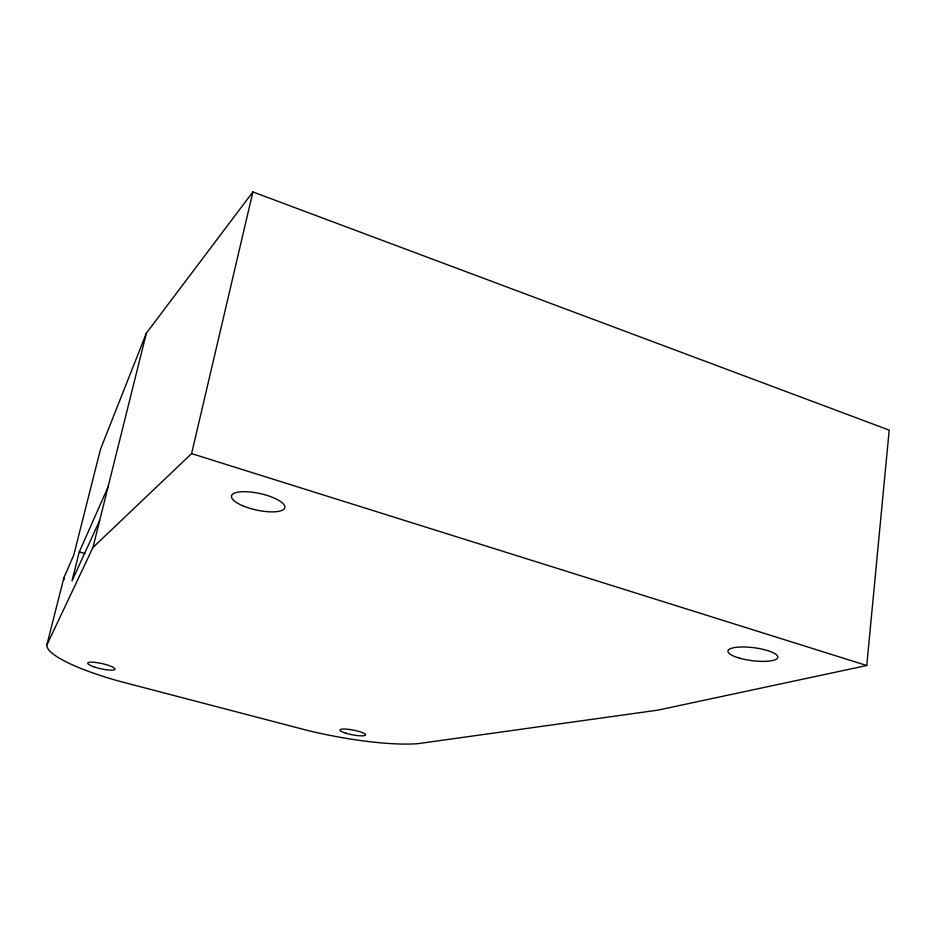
<?xml version="1.0" encoding="UTF-8"?>
<svg xmlns="http://www.w3.org/2000/svg" width="936" height="936" viewBox="0 0 936 936"><rect width="100%" height="100%" fill="white"/><g stroke="black" fill="none" stroke-linecap="round" stroke-linejoin="round"><path stroke-width="1.4" d="M866.759 665.519L889.2 430.127L252.895 191.927L146.367 333.157L100.48 449.339L73.792 554.966L63.835 577.98L46.8 645.173A108.833 21.282 12.4 0 0 119.34 681.232L307.675 730.478A104.914 19.995 11.1 0 0 418.228 743.617L657.856 710.143L866.759 665.519L191.599 453.609L92.945 547.513L46.8 645.173M191.599 453.609L252.895 191.927M92.945 547.513L146.367 333.157M107.968 487.211L79.291 551.901L71.99 580.917L99.661 520.533M79.291 551.901L84.907 553.504M63.987 579.887A107.429 25.447 12.7 0 1 63.835 577.98M93.963 666.83A13.958 2.644 12.7 0 0 114.976 669.252A13.958 2.644 12.7 0 0 95.156 662.407A13.958 2.644 12.7 0 0 93.963 666.83M345.793 733.192A13.092 2.398 10.9 0 0 365.59 734.959A13.092 2.398 10.9 0 0 346.87 729.179A13.092 2.398 10.9 0 0 345.793 733.192M242.681 505.721A27.308 8.424 12.4 0 0 284.79 507.885A27.308 8.424 12.4 0 0 247.057 491.751A27.308 8.424 12.4 0 0 242.681 505.721M739.569 658.172A25.108 6.529 7.2 0 0 777.793 657.353A25.108 6.529 7.2 0 0 741.289 646.987A25.108 6.529 7.2 0 0 739.569 658.172"/></g></svg>
